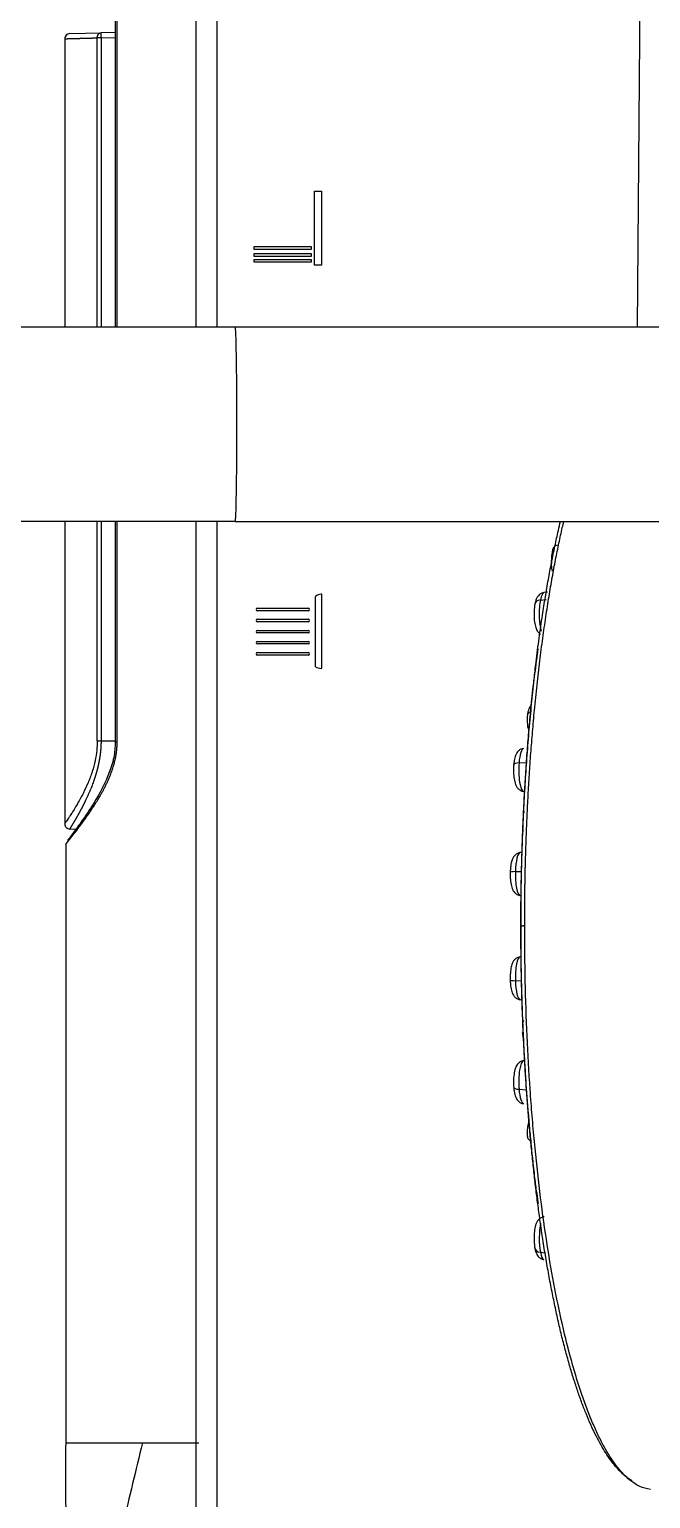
# Model space of a CAD drawing. Header units: millimetres. Extents: x -33000 to 294000, y 0 to 42408.
# Drawn here: x 94734.3 to 94795, y 17559 to 17702.5 of the extents above; entities that cross this region are included whole.
import ezdxf

# ---------------------------------------------------------------- set-up
doc = ezdxf.new("R2010")
doc.units = ezdxf.units.MM
doc.header["$LTSCALE"] = 50
doc.layers.add('arch', color=8, linetype='Continuous')

msp = doc.modelspace()

# ---------------------------------------------------------------- linework, layer by layer
at = {"layer": 'arch'}
for p, q in [((94742.72, 17733.05), (94742.72, 17673.46)), ((94742.91, 17673.46), (94742.91, 17732.96)), ((94793.98, 17709.96), (94793.67, 17673.46)), ((94737.79, 17701.78), (94737.79, 17673.46)), ((94738.28, 17702.12), (94741.34, 17702.2)), ((94741.34, 17701.7), (94740.97, 17701.7)), ((94740.97, 17673.46), (94740.97, 17701.7)), ((94742.72, 17702.23), (94741.34, 17702.2)), ((94741.34, 17701.7), (94742.72, 17701.73)), ((94741.34, 17701.7), (94741.34, 17673.46)), ((94762.19, 17686.72), (94762.86, 17686.72)), ((94762.19, 17679.51), (94762.19, 17686.72)), ((94762.86, 17686.72), (94762.86, 17679.51)), ((94756.28, 17681.33), (94761.84, 17681.33)), ((94756.28, 17681.04), (94756.28, 17681.33)), ((94761.84, 17681.04), (94756.28, 17681.04)), ((94756.28, 17680.65), (94761.84, 17680.65)), ((94756.28, 17680.36), (94756.28, 17680.65)), ((94761.84, 17680.36), (94756.28, 17680.36)), ((94761.84, 17681.33), (94761.84, 17681.04)), ((94761.84, 17680.65), (94761.84, 17680.36)), ((94756.28, 17680.07), (94761.84, 17680.07)), ((94756.28, 17679.79), (94756.28, 17680.07)), ((94761.84, 17679.79), (94756.28, 17679.79)), ((94761.84, 17680.07), (94761.84, 17679.79)), ((94762.86, 17679.51), (94762.19, 17679.51)), ((94754.44, 17673.46), (94514.47, 17673.46)), ((94813.39, 17673.46), (94754.44, 17673.46)), ((94754.44, 17654.46), (94514.47, 17654.46)), ((94737.79, 17654.46), (94737.79, 17624.92)), ((94740.97, 17633.06), (94740.97, 17654.46)), ((94741.34, 17654.46), (94741.34, 17633.06)), ((94742.72, 17654.46), (94742.72, 17632.93)), ((94742.91, 17632.96), (94742.91, 17654.46)), ((94754.44, 17654.46), (94813.39, 17654.46)), ((94762.28, 17640.29), (94762.28, 17647.14)), ((94762.88, 17647.36), (94762.88, 17640.14)), ((94784.93, 17647.58), (94784.59, 17647.53)), ((94756.6, 17646), (94761.56, 17646)), ((94761.56, 17645.76), (94756.6, 17645.76)), ((94784.24, 17646.8), (94784.81, 17646.86)), ((94756.6, 17644.92), (94761.56, 17644.92)), ((94761.56, 17644.68), (94756.6, 17644.68)), ((94756.6, 17643.84), (94761.56, 17643.84)), ((94761.56, 17643.59), (94756.6, 17643.59)), ((94756.6, 17642.75), (94761.56, 17642.75)), ((94761.56, 17642.51), (94756.6, 17642.51)), ((94756.6, 17641.67), (94761.56, 17641.67)), ((94761.56, 17641.43), (94756.6, 17641.43)), ((94740.97, 17633.06), (94741.34, 17633.06)), ((94741.34, 17633.06), (94742.72, 17633.06)), ((94782.14, 17630.9), (94782.88, 17630.93)), ((94738.22, 17624.45), (94738.89, 17624.43)), ((94737.89, 17622.96), (94737.89, 17564.42)), ((94782.47, 17622.17), (94782.26, 17622.14)), ((94781.8, 17620.28), (94782.39, 17620.29)), ((94781.8, 17609.63), (94782.39, 17609.62)), ((94782.26, 17607.78), (94782.47, 17607.74)), ((94782.73, 17601.82), (94782.58, 17601.8)), ((94782.14, 17599.02), (94782.88, 17598.98)), ((94784.24, 17583.11), (94784.7, 17583.06))]:
    msp.add_line(p, q, dxfattribs=at)
for centre, radius, start, end in [((94738.29, 17701.62), 0.5, 91.5003, 180.0268), ((94762.82, 17646.6), 0.764, 90, 135.127), ((94762.82, 17646.6), 0.764, 85.4236, 90), ((94756.6, 17645.88), 0.12, 90, 270), ((94761.56, 17645.88), 0.12, 270, 90), ((94756.6, 17644.8), 0.12, 90, 270), ((94761.56, 17644.8), 0.12, 270, 90), ((94756.6, 17643.72), 0.12, 90, 270), ((94761.56, 17643.72), 0.12, 270, 90), ((94756.6, 17642.63), 0.12, 90, 270), ((94756.6, 17641.55), 0.12, 90, 270), ((94761.56, 17642.63), 0.12, 270, 90), ((94761.56, 17641.55), 0.12, 270, 90), ((94762.82, 17641.13), 0.998, 237.3174, 270), ((94762.82, 17641.13), 0.998, 270, 273.6165)]:
    msp.add_arc(centre, radius, start, end, dxfattribs=at)
for centre, major_axis, ratio, start_param, end_param in [((94741.35, 17701.7), (-0.013, 0.5), 0.026168, 6.283161, 7.853296), ((94754.44, 17663.96), (0, 9.5), 0.017452, 3.141593, 6.283185), ((94786.22, 17651.56), (0.765, -0.235), 0.781691, 2.277284, 3.142337), ((94784.6, 17645.43), (0, 2.1), 0.228351, 0.032943, 0.857268), ((94784.49, 17646.29), (0.785, -0.155), 0.637213, 2.011234, 3.213238), ((94784.6, 17645.43), (0, 2.1), 0.228351, 0.857268, 2.484318), ((94783.76, 17635.51), (0.793, -0.105), 0.486748, 2.299707, 3.141493), ((94782.6, 17630.21), (0, 2.1), 0.228351, 0.032927, 1.237089), ((94782.42, 17630.64), (0.798, -0.063), 0.318894, 1.953746, 3.164001), ((94782.6, 17630.21), (0, 2.1), 0.228351, 1.237089, 3.108595), ((94782.27, 17620.04), (0, 2.1), 0.228351, 0.032959, 1.455708), ((94782.08, 17620.19), (0.8, -0.021), 0.1118, 1.942286, 3.151443), ((94782.27, 17620.04), (0, 2.1), 0.228351, 1.455708, 3.108579), ((94782.27, 17609.87), (0, 2.1), 0.228351, 0.033013, 1.685885), ((94782.08, 17609.72), (0.8, 0.021), 0.1118, 3.138897, 4.340899), ((94782.27, 17609.87), (0, 2.1), 0.228351, 1.685885, 3.108634), ((94783.27, 17604.65), (0.798, 0.053), 0.270228, 3.163748, 3.687178), ((94782.6, 17599.71), (0, 2.1), 0.228351, 0.032998, 1.904504), ((94782.42, 17599.28), (0.798, 0.063), 0.318894, 3.127434, 4.329439), ((94782.6, 17599.71), (0, 2.1), 0.228351, 1.904504, 3.108666), ((94783.76, 17594.4), (0.793, 0.105), 0.486848, 3.156206, 3.983252), ((94784.6, 17584.48), (0, 2.1), 0.228351, 0.793787, 2.284325), ((94784.49, 17583.63), (0.785, 0.155), 0.637213, 3.069947, 4.271952), ((94784.6, 17584.48), (0, 2.1), 0.228351, 2.284325, 3.088574)]:
    msp.add_ellipse(centre, major_axis=major_axis, ratio=ratio, start_param=start_param, end_param=end_param, dxfattribs=at)
for points, degree in [([(94750.64, 17673.45), (94750.64, 17913.96)], 1), ([(94752.64, 17912.96), (94752.64, 17673.45)], 1), ([(94750.64, 17413.96), (94750.64, 17654.46)], 1), ([(94752.64, 17654.46), (94752.64, 17414.96)], 1), ([(94783.99, 17642.05), (94783.85, 17640.93)], 1), ([(94782.51, 17624.39), (94782.52, 17624.34), (94782.53, 17624.29), (94782.55, 17624.24)], 3), ([(94782.33, 17614.96), (94782.32, 17614.96), (94782.31, 17614.96), (94782.31, 17614.96)], 3), ([(94782.57, 17605.75), (94782.55, 17605.68), (94782.53, 17605.61), (94782.52, 17605.53)], 3), ([(94783.87, 17588.97), (94784.01, 17587.86)], 1)]:
    msp.add_open_spline(points, degree=degree, dxfattribs=at)
for points, knots in [([(94737.79, 17701.62), (94737.79, 17701.62), (94737.79, 17701.62), (94737.79, 17701.62), (94737.79, 17701.62), (94737.79, 17701.62), (94737.79, 17701.62), (94737.79, 17701.62), (94737.8, 17701.62), (94737.8, 17701.62), (94737.8, 17701.62), (94737.8, 17701.62), (94737.8, 17701.62), (94737.81, 17701.62), (94737.81, 17701.62), (94737.81, 17701.62), (94737.82, 17701.62), (94737.82, 17701.62), (94737.82, 17701.62), (94737.83, 17701.62), (94737.83, 17701.62), (94737.84, 17701.62), (94737.84, 17701.62), (94737.85, 17701.62), (94737.85, 17701.62), (94737.86, 17701.62), (94737.86, 17701.62), (94737.87, 17701.62), (94737.88, 17701.62), (94737.88, 17701.62), (94737.89, 17701.62), (94737.9, 17701.62), (94737.9, 17701.62), (94737.91, 17701.62), (94737.92, 17701.62), (94737.93, 17701.62), (94737.94, 17701.62), (94737.94, 17701.62), (94737.95, 17701.62), (94737.96, 17701.62), (94737.97, 17701.62), (94737.98, 17701.62), (94737.99, 17701.62), (94738, 17701.62), (94738.01, 17701.62), (94738.02, 17701.62), (94738.03, 17701.62), (94738.04, 17701.62), (94738.05, 17701.62), (94738.07, 17701.63), (94738.08, 17701.63), (94738.09, 17701.63), (94738.1, 17701.63), (94738.11, 17701.63), (94738.13, 17701.63), (94738.14, 17701.63), (94738.15, 17701.63), (94738.17, 17701.63), (94738.18, 17701.63), (94738.2, 17701.63), (94738.21, 17701.63), (94738.22, 17701.63), (94738.24, 17701.63), (94738.25, 17701.63), (94738.27, 17701.63), (94738.28, 17701.63), (94738.3, 17701.63), (94738.32, 17701.63), (94738.33, 17701.63), (94738.35, 17701.63), (94738.37, 17701.63), (94738.38, 17701.63), (94738.4, 17701.63), (94738.42, 17701.63), (94738.43, 17701.63), (94738.45, 17701.63), (94738.47, 17701.64), (94738.49, 17701.64), (94738.51, 17701.64), (94738.53, 17701.64), (94738.55, 17701.64), (94738.57, 17701.64), (94738.59, 17701.64), (94738.61, 17701.64), (94738.63, 17701.64), (94738.65, 17701.64), (94738.67, 17701.64), (94738.69, 17701.64), (94738.71, 17701.64), (94738.73, 17701.64), (94738.75, 17701.64), (94738.77, 17701.64), (94738.8, 17701.64), (94738.82, 17701.64), (94738.84, 17701.64), (94738.87, 17701.65), (94738.89, 17701.65), (94738.91, 17701.65), (94738.94, 17701.65), (94738.96, 17701.65), (94738.98, 17701.65), (94739.01, 17701.65), (94739.03, 17701.65), (94739.06, 17701.65), (94739.08, 17701.65), (94739.11, 17701.65), (94739.14, 17701.65), (94739.16, 17701.65), (94739.19, 17701.65), (94739.21, 17701.65), (94739.24, 17701.65), (94739.27, 17701.66), (94739.3, 17701.66), (94739.32, 17701.66), (94739.35, 17701.66), (94739.38, 17701.66), (94739.41, 17701.66), (94739.44, 17701.66), (94739.46, 17701.66), (94739.49, 17701.66), (94739.52, 17701.66), (94739.55, 17701.66), (94739.58, 17701.66), (94739.61, 17701.66), (94739.64, 17701.66), (94739.67, 17701.67), (94739.7, 17701.67), (94739.73, 17701.67), (94739.77, 17701.67), (94739.8, 17701.67), (94739.83, 17701.67), (94739.86, 17701.67), (94739.89, 17701.67), (94739.93, 17701.67), (94739.96, 17701.67), (94739.99, 17701.67), (94740.02, 17701.67), (94740.06, 17701.68), (94740.09, 17701.68), (94740.13, 17701.68), (94740.16, 17701.68), (94740.19, 17701.68), (94740.23, 17701.68), (94740.26, 17701.68), (94740.3, 17701.68), (94740.33, 17701.68), (94740.37, 17701.68), (94740.41, 17701.68), (94740.44, 17701.68), (94740.48, 17701.69), (94740.51, 17701.69), (94740.55, 17701.69), (94740.59, 17701.69), (94740.63, 17701.69), (94740.66, 17701.69), (94740.7, 17701.69), (94740.74, 17701.69), (94740.78, 17701.69), (94740.82, 17701.69), (94740.85, 17701.7), (94740.89, 17701.7), (94740.93, 17701.7), (94740.96, 17701.7), (94740.97, 17701.7)], [0, 0, 0, 0, 0.005936, 0.011876, 0.017819, 0.023765, 0.029715, 0.035669, 0.041626, 0.047586, 0.053549, 0.059517, 0.065487, 0.071461, 0.077439, 0.083419, 0.089404, 0.095392, 0.101383, 0.107377, 0.113375, 0.119377, 0.125382, 0.13139, 0.137402, 0.143417, 0.149436, 0.155458, 0.161484, 0.167513, 0.173545, 0.179581, 0.18562, 0.191663, 0.197709, 0.203759, 0.209812, 0.215868, 0.221928, 0.227992, 0.234058, 0.240129, 0.246202, 0.25228, 0.25836, 0.264444, 0.270532, 0.276622, 0.282717, 0.288814, 0.294916, 0.30102, 0.307128, 0.31324, 0.319355, 0.325473, 0.331595, 0.33772, 0.343849, 0.349981, 0.356116, 0.362255, 0.368398, 0.374544, 0.380693, 0.386846, 0.393002, 0.399162, 0.405325, 0.411491, 0.417661, 0.423834, 0.430011, 0.436191, 0.442375, 0.448562, 0.454753, 0.460947, 0.467144, 0.473345, 0.479549, 0.485757, 0.491968, 0.498183, 0.504401, 0.510622, 0.516847, 0.523076, 0.529308, 0.535543, 0.541781, 0.548024, 0.554269, 0.560518, 0.566771, 0.573026, 0.579286, 0.585548, 0.591815, 0.598084, 0.604357, 0.610634, 0.616914, 0.623197, 0.629484, 0.635774, 0.642068, 0.648365, 0.654665, 0.660969, 0.667277, 0.673588, 0.679902, 0.68622, 0.692541, 0.698866, 0.705194, 0.711525, 0.71786, 0.724198, 0.73054, 0.736885, 0.743234, 0.749586, 0.755942, 0.762301, 0.768663, 0.775029, 0.781398, 0.787771, 0.794147, 0.800527, 0.80691, 0.813296, 0.819686, 0.82608, 0.832477, 0.838877, 0.84528, 0.851688, 0.858098, 0.864512, 0.87093, 0.87735, 0.883775, 0.890202, 0.896634, 0.903068, 0.909506, 0.915948, 0.922393, 0.928841, 0.935293, 0.941748, 0.948207, 0.954669, 0.961134, 0.967603, 0.974076, 0.980552, 0.987031, 0.993514, 1, 1, 1, 1]), ([(94740.97, 17701.7), (94740.97, 17701.73), (94740.97, 17701.76), (94740.98, 17701.83), (94740.99, 17701.86), (94741.01, 17701.92), (94741.02, 17701.95), (94741.04, 17702), (94741.06, 17702.03), (94741.09, 17702.07), (94741.11, 17702.09), (94741.15, 17702.13), (94741.17, 17702.14), (94741.22, 17702.17), (94741.24, 17702.18), (94741.29, 17702.19), (94741.31, 17702.2), (94741.34, 17702.2)], [0, 0, 0, 0, 0.125, 0.125, 0.25, 0.25, 0.375, 0.375, 0.5, 0.5, 0.625, 0.625, 0.75, 0.75, 0.875, 0.875, 1, 1, 1, 1]), ([(94782.7, 17614.99), (94782.7, 17615.03), (94782.7, 17615.11), (94782.7, 17615.23), (94782.7, 17615.36), (94782.7, 17615.49), (94782.7, 17615.62), (94782.7, 17615.76), (94782.7, 17615.9), (94782.7, 17616.05), (94782.7, 17616.2), (94782.7, 17616.35), (94782.7, 17616.51), (94782.7, 17616.67), (94782.7, 17616.83), (94782.71, 17617), (94782.71, 17617.17), (94782.71, 17617.35), (94782.71, 17617.52), (94782.71, 17617.71), (94782.71, 17617.89), (94782.72, 17618.08), (94782.72, 17618.27), (94782.72, 17618.47), (94782.73, 17618.67), (94782.73, 17618.88), (94782.73, 17619.08), (94782.74, 17619.29), (94782.74, 17619.51), (94782.74, 17619.73), (94782.75, 17619.95), (94782.75, 17620.17), (94782.76, 17620.4), (94782.76, 17620.64), (94782.77, 17620.87), (94782.78, 17621.11), (94782.78, 17621.36), (94782.79, 17621.6), (94782.8, 17621.85), (94782.8, 17622.11), (94782.81, 17622.36), (94782.82, 17622.62), (94782.83, 17622.89), (94782.84, 17623.16), (94782.85, 17623.43), (94782.86, 17623.7), (94782.87, 17623.98), (94782.88, 17624.26), (94782.89, 17624.55), (94782.9, 17624.83), (94782.91, 17625.12), (94782.93, 17625.42), (94782.96, 17626.29), (94783.04, 17627.75), (94783.16, 17629.79), (94783.3, 17631.86), (94783.47, 17633.95), (94783.66, 17636.18), (94783.9, 17638.49), (94784.17, 17640.84), (94784.46, 17643.06), (94784.76, 17645.16), (94785.07, 17647.14), (94785.39, 17649), (94785.71, 17650.73), (94786.04, 17652.35), (94786.31, 17653.59), (94786.47, 17654.29), (94786.52, 17654.49)], [0, 0, 0, 0, 0.002719, 0.005521, 0.008407, 0.011377, 0.014429, 0.017566, 0.020785, 0.024089, 0.027475, 0.030945, 0.034499, 0.038136, 0.041856, 0.04566, 0.049547, 0.053518, 0.057572, 0.06171, 0.065931, 0.070235, 0.074623, 0.079094, 0.083648, 0.088286, 0.093007, 0.097812, 0.1027, 0.107671, 0.112726, 0.117864, 0.123085, 0.12839, 0.133778, 0.139249, 0.144804, 0.150442, 0.156163, 0.161968, 0.167855, 0.173826, 0.179881, 0.186018, 0.192239, 0.198543, 0.20493, 0.2114, 0.217954, 0.224591, 0.231311, 0.238114, 0.245, 0.291771, 0.339655, 0.388652, 0.438762, 0.489984, 0.551353, 0.610984, 0.66888, 0.725044, 0.779477, 0.832183, 0.883162, 0.932416, 0.979945, 1, 1, 1, 1]), ([(94783.71, 17639.87), (94783.74, 17640.16), (94783.87, 17641.24), (94784.11, 17643.08), (94784.41, 17645.19), (94784.72, 17647.1), (94785.01, 17648.8), (94785.32, 17650.46), (94785.65, 17652.06), (94785.95, 17653.4), (94786.13, 17654.21), (94786.2, 17654.51)], [0, 0, 0, 0, 0.053274, 0.199153, 0.345419, 0.462295, 0.578939, 0.695532, 0.812255, 0.929286, 1, 1, 1, 1]), ([(94785.45, 17651.8), (94785.42, 17651.68), (94785.35, 17651.39), (94785.3, 17650.9), (94785.3, 17650.55), (94785.31, 17650.4)], [0, 0, 0, 0, 0.295704, 0.721294, 1, 1, 1, 1]), ([(94785.31, 17650.4), (94785.3, 17650.34), (94785.3, 17650.07), (94785.34, 17649.8), (94785.37, 17649.62), (94785.37, 17649.62)], [0, 0, 0, 0, 0.217417, 0.999765, 1, 1, 1, 1]), ([(94784.58, 17647.51), (94784.51, 17647.51), (94784.34, 17647.47), (94784.12, 17647.33), (94783.94, 17647.12), (94783.8, 17646.83), (94783.72, 17646.58), (94783.7, 17646.42)], [0, 0, 0, 0, 0.130555, 0.299261, 0.46314, 0.655046, 1, 1, 1, 1]), ([(94783.7, 17646.44), (94783.68, 17646.32), (94783.63, 17646.01), (94783.6, 17645.44), (94783.63, 17644.79), (94783.73, 17644.24), (94783.87, 17643.85), (94784.08, 17643.59), (94784.21, 17643.48), (94784.26, 17643.45)], [0, 0, 0, 0, 0.123769, 0.298004, 0.480865, 0.670382, 0.845219, 0.948082, 1, 1, 1, 1]), ([(94783.84, 17640.96), (94783.82, 17640.81), (94783.7, 17639.88), (94783.5, 17638.14), (94783.25, 17635.71), (94783.03, 17633.23), (94782.84, 17630.7), (94782.68, 17628.14), (94782.58, 17626.34), (94782.54, 17625.32), (94782.53, 17625.09), (94782.52, 17624.86), (94782.51, 17624.64), (94782.5, 17624.41), (94782.49, 17624.18), (94782.48, 17623.96), (94782.47, 17623.73), (94782.46, 17623.5), (94782.46, 17623.27), (94782.45, 17623.04), (94782.44, 17622.82), (94782.43, 17622.59), (94782.42, 17622.36), (94782.42, 17622.13), (94782.41, 17621.9), (94782.4, 17621.67), (94782.4, 17621.44), (94782.39, 17621.21), (94782.38, 17620.99), (94782.38, 17620.76), (94782.37, 17620.53), (94782.37, 17620.3), (94782.36, 17620.07), (94782.36, 17619.84), (94782.35, 17619.6), (94782.35, 17619.37), (94782.34, 17619.14), (94782.34, 17618.91), (94782.34, 17618.68), (94782.33, 17618.45), (94782.33, 17618.22), (94782.33, 17617.99), (94782.32, 17617.75), (94782.32, 17617.52), (94782.32, 17617.29), (94782.32, 17617.06), (94782.31, 17616.82), (94782.31, 17616.59), (94782.31, 17616.36), (94782.31, 17616.13), (94782.31, 17615.89), (94782.31, 17615.66), (94782.31, 17615.42), (94782.31, 17615.19), (94782.31, 17615.04), (94782.31, 17614.96)], [0, 0, 0, 0, 0.01933, 0.117129, 0.215073, 0.313475, 0.411504, 0.509402, 0.607411, 0.615907, 0.624403, 0.632899, 0.641394, 0.649889, 0.658384, 0.66688, 0.675376, 0.683872, 0.692369, 0.700867, 0.709366, 0.717866, 0.726367, 0.734869, 0.743374, 0.75188, 0.760388, 0.768898, 0.77741, 0.785924, 0.794441, 0.802961, 0.811484, 0.820009, 0.828538, 0.83707, 0.845605, 0.854144, 0.862687, 0.871233, 0.879784, 0.888339, 0.896898, 0.905461, 0.91403, 0.922603, 0.931181, 0.939764, 0.948352, 0.956946, 0.965545, 0.97415, 0.982761, 0.991377, 1, 1, 1, 1]), ([(94782.33, 17614.96), (94782.33, 17614.99), (94782.33, 17615.07), (94782.33, 17615.18), (94782.33, 17615.29), (94782.33, 17615.41), (94782.33, 17615.52), (94782.33, 17615.63), (94782.33, 17615.74), (94782.33, 17615.85), (94782.33, 17615.97), (94782.33, 17616.08), (94782.33, 17616.19), (94782.33, 17616.3), (94782.34, 17616.41), (94782.34, 17616.53), (94782.34, 17616.64), (94782.34, 17616.75), (94782.34, 17616.86), (94782.34, 17616.97), (94782.34, 17617.09), (94782.34, 17617.2), (94782.34, 17617.31), (94782.34, 17617.42), (94782.35, 17617.53), (94782.35, 17617.65), (94782.35, 17617.76), (94782.35, 17617.87), (94782.35, 17617.98), (94782.35, 17618.09), (94782.35, 17618.2), (94782.36, 17618.32), (94782.36, 17618.43), (94782.36, 17618.54), (94782.36, 17618.65), (94782.36, 17618.76), (94782.36, 17618.87), (94782.37, 17618.98), (94782.37, 17619.1), (94782.37, 17619.21), (94782.37, 17619.32), (94782.37, 17619.43), (94782.38, 17619.54), (94782.38, 17619.65), (94782.38, 17619.76), (94782.38, 17619.88), (94782.38, 17619.99), (94782.39, 17620.1), (94782.39, 17620.21), (94782.39, 17620.32), (94782.39, 17620.43), (94782.4, 17620.54), (94782.4, 17620.65), (94782.4, 17620.77), (94782.41, 17620.88), (94782.41, 17620.99), (94782.41, 17621.1), (94782.41, 17621.21), (94782.42, 17621.32), (94782.42, 17621.43), (94782.42, 17621.54), (94782.43, 17621.65), (94782.43, 17621.77), (94782.43, 17621.88), (94782.44, 17621.99), (94782.44, 17622.1), (94782.44, 17622.21), (94782.45, 17622.32), (94782.45, 17622.43), (94782.45, 17622.54), (94782.46, 17622.65), (94782.46, 17622.76), (94782.46, 17622.87), (94782.47, 17622.98), (94782.47, 17623.1), (94782.48, 17623.21), (94782.48, 17623.32), (94782.48, 17623.43), (94782.49, 17623.54), (94782.49, 17623.65), (94782.5, 17623.76), (94782.5, 17623.87), (94782.5, 17623.98), (94782.51, 17624.09), (94782.51, 17624.2), (94782.52, 17624.31), (94782.52, 17624.42), (94782.53, 17624.53), (94782.53, 17624.64), (94782.53, 17624.75), (94782.54, 17624.86), (94782.54, 17624.97), (94782.55, 17625.08), (94782.55, 17625.2), (94782.56, 17625.31), (94782.56, 17625.42), (94782.57, 17625.53), (94782.6, 17626.3), (94782.68, 17627.74), (94782.8, 17629.81), (94782.94, 17631.87), (94783.1, 17633.89), (94783.3, 17636.06), (94783.5, 17638.05), (94783.65, 17639.36), (94783.71, 17639.87)], [0, 0, 0, 0, 0.00434, 0.008679, 0.013017, 0.017355, 0.021691, 0.026027, 0.030363, 0.034697, 0.039031, 0.043365, 0.047697, 0.052029, 0.056361, 0.060692, 0.065022, 0.069352, 0.073681, 0.07801, 0.082338, 0.086666, 0.090993, 0.09532, 0.099646, 0.103973, 0.108298, 0.112624, 0.116949, 0.121273, 0.125597, 0.129922, 0.134245, 0.138569, 0.142892, 0.147215, 0.151538, 0.155861, 0.160183, 0.164505, 0.168828, 0.17315, 0.177472, 0.181794, 0.186116, 0.190437, 0.194759, 0.199081, 0.203403, 0.207725, 0.212046, 0.216368, 0.220691, 0.225013, 0.229335, 0.233657, 0.23798, 0.242303, 0.246626, 0.250949, 0.255272, 0.259596, 0.26392, 0.268244, 0.272569, 0.276893, 0.281219, 0.285544, 0.28987, 0.294196, 0.298523, 0.30285, 0.307178, 0.311506, 0.315835, 0.320164, 0.324493, 0.328823, 0.333154, 0.337485, 0.341817, 0.34615, 0.350483, 0.354817, 0.359151, 0.363486, 0.367822, 0.372158, 0.376496, 0.380834, 0.385173, 0.389512, 0.393853, 0.398194, 0.402536, 0.406879, 0.411223, 0.415568, 0.498681, 0.58161, 0.664484, 0.747431, 0.830579, 0.934306, 1, 1, 1, 1]), ([(94783.34, 17636.49), (94783.31, 17636.46), (94783.22, 17636.37), (94783.11, 17636.18), (94783.03, 17635.94), (94782.98, 17635.73), (94782.97, 17635.62)], [0, 0, 0, 0, 0.131628, 0.361638, 0.648534, 1, 1, 1, 1]), ([(94782.97, 17635.62), (94782.96, 17635.51), (94782.93, 17635.24), (94782.94, 17634.79), (94783, 17634.37), (94783.07, 17634.14), (94783.12, 17634.04)], [0, 0, 0, 0, 0.207655, 0.487149, 0.767096, 1, 1, 1, 1]), ([(94740.97, 17633.06), (94740.97, 17632.75), (94740.94, 17632.09), (94740.77, 17631.08), (94740.48, 17630), (94740.08, 17628.95), (94739.64, 17628), (94739.22, 17627.22), (94738.87, 17626.61), (94738.57, 17626.14), (94738.34, 17625.77), (94738.16, 17625.5), (94738.02, 17625.28), (94737.91, 17625.12), (94737.83, 17625), (94737.8, 17624.95), (94737.79, 17624.94), (94737.79, 17624.94)], [0, 0, 0, 0, 0.068466, 0.148071, 0.235056, 0.330594, 0.425702, 0.51127, 0.586479, 0.653445, 0.713187, 0.766242, 0.815705, 0.86743, 0.921082, 0.973912, 1, 1, 1, 1]), ([(94737.89, 17622.96), (94737.89, 17622.96), (94737.89, 17622.96), (94737.89, 17622.96), (94737.89, 17622.96), (94737.89, 17622.96), (94737.89, 17622.96), (94737.89, 17622.96), (94737.89, 17622.96), (94737.9, 17622.96), (94737.9, 17622.97), (94737.9, 17622.97), (94737.9, 17622.97), (94737.9, 17622.97), (94737.9, 17622.97), (94737.9, 17622.98), (94737.91, 17622.98), (94737.91, 17622.98), (94737.91, 17622.98), (94737.91, 17622.99), (94737.92, 17622.99), (94737.92, 17622.99), (94737.92, 17623), (94737.93, 17623), (94737.93, 17623.01), (94737.93, 17623.01), (94737.94, 17623.02), (94737.94, 17623.02), (94737.94, 17623.02), (94737.95, 17623.03), (94737.95, 17623.04), (94737.96, 17623.04), (94737.96, 17623.05), (94737.97, 17623.05), (94737.97, 17623.06), (94737.98, 17623.06), (94737.98, 17623.07), (94737.99, 17623.08), (94737.99, 17623.08), (94738, 17623.09), (94738.01, 17623.1), (94738.01, 17623.11), (94738.02, 17623.11), (94738.02, 17623.12), (94738.03, 17623.13), (94738.04, 17623.14), (94738.04, 17623.15), (94738.05, 17623.16), (94738.06, 17623.17), (94738.07, 17623.18), (94738.07, 17623.18), (94738.08, 17623.19), (94738.09, 17623.2), (94738.1, 17623.21), (94738.11, 17623.23), (94738.12, 17623.24), (94738.12, 17623.25), (94738.13, 17623.26), (94738.14, 17623.27), (94738.15, 17623.28), (94738.16, 17623.29), (94738.17, 17623.3), (94738.18, 17623.32), (94738.19, 17623.33), (94738.2, 17623.34), (94738.21, 17623.35), (94738.22, 17623.37), (94738.23, 17623.38), (94738.24, 17623.39), (94738.25, 17623.41), (94738.26, 17623.42), (94738.28, 17623.44), (94738.29, 17623.45), (94738.3, 17623.46), (94738.31, 17623.48), (94738.32, 17623.49), (94738.33, 17623.51), (94738.35, 17623.53), (94738.36, 17623.54), (94738.37, 17623.56), (94738.38, 17623.57), (94738.4, 17623.59), (94738.41, 17623.61), (94738.42, 17623.62), (94738.44, 17623.64), (94738.45, 17623.66), (94738.52, 17623.74), (94738.65, 17623.91), (94738.87, 17624.19), (94739.14, 17624.55), (94739.46, 17624.97), (94739.83, 17625.48), (94740.19, 17626), (94740.52, 17626.49), (94740.81, 17626.93), (94741.09, 17627.39), (94741.33, 17627.81), (94741.54, 17628.18), (94741.7, 17628.49), (94741.85, 17628.8), (94742, 17629.11), (94742.13, 17629.42), (94742.28, 17629.77), (94742.42, 17630.16), (94742.56, 17630.6), (94742.67, 17631.01), (94742.74, 17631.31), (94742.78, 17631.49), (94742.79, 17631.57), (94742.8, 17631.65), (94742.82, 17631.73), (94742.83, 17631.81), (94742.84, 17631.88), (94742.85, 17631.96), (94742.86, 17632.04), (94742.87, 17632.12), (94742.88, 17632.19), (94742.88, 17632.27), (94742.89, 17632.35), (94742.9, 17632.42), (94742.9, 17632.5), (94742.91, 17632.58), (94742.91, 17632.65), (94742.91, 17632.73), (94742.91, 17632.81), (94742.91, 17632.88), (94742.91, 17632.93), (94742.91, 17632.96)], [0, 0, 0, 0, 0.00253, 0.005067, 0.007609, 0.010157, 0.01271, 0.01527, 0.017835, 0.020406, 0.022983, 0.025566, 0.028154, 0.030748, 0.033348, 0.035954, 0.038565, 0.041182, 0.043805, 0.046433, 0.049068, 0.051707, 0.054353, 0.057004, 0.059661, 0.062324, 0.064992, 0.067666, 0.070345, 0.07303, 0.075721, 0.078417, 0.081119, 0.083827, 0.086539, 0.089258, 0.091982, 0.094712, 0.097447, 0.100187, 0.102933, 0.105685, 0.108442, 0.111204, 0.113973, 0.116746, 0.119526, 0.122311, 0.125101, 0.127898, 0.130699, 0.133507, 0.13632, 0.139139, 0.141963, 0.144793, 0.147629, 0.15047, 0.153318, 0.15617, 0.159029, 0.161893, 0.164763, 0.167638, 0.170519, 0.173406, 0.176299, 0.179197, 0.1821, 0.18501, 0.187925, 0.190845, 0.193772, 0.196703, 0.199641, 0.202584, 0.205532, 0.208486, 0.211446, 0.214411, 0.217381, 0.220357, 0.223338, 0.226325, 0.229317, 0.232314, 0.235317, 0.271639, 0.312164, 0.356904, 0.405844, 0.458918, 0.516107, 0.554072, 0.591963, 0.629779, 0.667514, 0.69096, 0.713854, 0.736205, 0.758017, 0.779284, 0.799999, 0.829512, 0.85728, 0.883326, 0.907656, 0.912419, 0.917167, 0.9219, 0.926617, 0.931319, 0.936005, 0.940676, 0.945331, 0.94997, 0.954594, 0.959203, 0.963796, 0.968374, 0.972937, 0.977485, 0.982017, 0.986535, 0.991038, 0.995526, 1, 1, 1, 1]), ([(94742.73, 17633.14), (94742.73, 17632.62), (94742.66, 17631.56), (94742.01, 17629.35), (94740.87, 17627.3), (94739.67, 17625.49), (94738.8, 17624.29), (94738.2, 17623.5), (94738.08, 17623.35), (94738.07, 17623.33)], [0, 0, 0, 0, 0.10154, 0.212582, 0.464566, 0.605914, 0.757036, 0.917769, 1, 1, 1, 1]), ([(94741.34, 17633.06), (94741.34, 17633.04), (94741.34, 17633.02), (94741.34, 17632.98), (94741.34, 17632.94), (94741.34, 17632.9), (94741.34, 17632.87), (94741.34, 17632.83), (94741.34, 17632.79), (94741.33, 17632.75), (94741.33, 17632.71), (94741.33, 17632.67), (94741.33, 17632.64), (94741.33, 17632.6), (94741.33, 17632.56), (94741.33, 17632.52), (94741.32, 17632.48), (94741.32, 17632.44), (94741.32, 17632.4), (94741.32, 17632.36), (94741.31, 17632.32), (94741.31, 17632.28), (94741.31, 17632.24), (94741.3, 17632.2), (94741.3, 17632.16), (94741.3, 17632.12), (94741.29, 17632.08), (94741.29, 17632.04), (94741.29, 17632), (94741.28, 17631.95), (94741.28, 17631.91), (94741.27, 17631.87), (94741.27, 17631.83), (94741.26, 17631.79), (94741.26, 17631.75), (94741.25, 17631.71), (94741.25, 17631.67), (94741.24, 17631.62), (94741.23, 17631.58), (94741.23, 17631.54), (94741.22, 17631.5), (94741.21, 17631.46), (94741.21, 17631.41), (94741.2, 17631.37), (94741.19, 17631.33), (94741.19, 17631.29), (94741.18, 17631.24), (94741.17, 17631.2), (94741.16, 17631.16), (94741.16, 17631.11), (94741.15, 17631.07), (94741.14, 17631.03), (94741.13, 17630.99), (94741.12, 17630.94), (94741.11, 17630.9), (94741.11, 17630.86), (94741.1, 17630.81), (94741.09, 17630.77), (94741.08, 17630.73), (94741.07, 17630.68), (94741.06, 17630.64), (94741.05, 17630.6), (94741.04, 17630.55), (94741.03, 17630.51), (94741.02, 17630.46), (94741.01, 17630.42), (94741, 17630.38), (94740.99, 17630.33), (94740.97, 17630.29), (94740.96, 17630.24), (94740.95, 17630.2), (94740.94, 17630.16), (94740.93, 17630.11), (94740.92, 17630.07), (94740.9, 17630.02), (94740.89, 17629.98), (94740.88, 17629.93), (94740.87, 17629.89), (94740.85, 17629.85), (94740.84, 17629.8), (94740.83, 17629.76), (94740.81, 17629.71), (94740.8, 17629.67), (94740.79, 17629.62), (94740.77, 17629.58), (94740.76, 17629.53), (94740.72, 17629.43), (94740.67, 17629.28), (94740.6, 17629.06), (94740.52, 17628.84), (94740.43, 17628.6), (94740.33, 17628.37), (94740.23, 17628.12), (94740.14, 17627.92), (94740.07, 17627.76), (94740.02, 17627.64), (94739.97, 17627.54), (94739.93, 17627.44), (94739.88, 17627.34), (94739.84, 17627.26), (94739.8, 17627.18), (94739.77, 17627.1), (94739.73, 17627.03), (94739.7, 17626.97), (94739.67, 17626.91), (94739.65, 17626.86), (94739.62, 17626.82), (94739.6, 17626.77), (94739.58, 17626.74), (94739.57, 17626.71), (94739.55, 17626.68), (94739.54, 17626.66), (94739.53, 17626.64), (94739.53, 17626.63), (94739.52, 17626.61), (94739.51, 17626.59), (94739.49, 17626.56), (94739.48, 17626.53), (94739.46, 17626.5), (94739.45, 17626.48), (94739.43, 17626.45), (94739.42, 17626.42), (94739.4, 17626.39), (94739.39, 17626.37), (94739.37, 17626.34), (94739.36, 17626.31), (94739.35, 17626.29), (94739.33, 17626.26), (94739.32, 17626.23), (94739.3, 17626.21), (94739.29, 17626.18), (94739.28, 17626.16), (94739.26, 17626.13), (94739.25, 17626.11), (94739.24, 17626.08), (94739.22, 17626.06), (94739.21, 17626.03), (94739.2, 17626.01), (94739.18, 17625.99), (94739.17, 17625.96), (94739.16, 17625.94), (94739.15, 17625.92), (94739.13, 17625.9), (94739.12, 17625.87), (94739.11, 17625.85), (94739.1, 17625.83), (94739.08, 17625.81), (94739.07, 17625.79), (94739.06, 17625.77), (94739.05, 17625.74), (94739.04, 17625.72), (94739.03, 17625.7), (94739.01, 17625.68), (94739, 17625.66), (94738.99, 17625.64), (94738.98, 17625.62), (94738.97, 17625.6), (94738.96, 17625.59), (94738.95, 17625.57), (94738.94, 17625.55), (94738.93, 17625.53), (94738.92, 17625.51), (94738.91, 17625.49), (94738.9, 17625.48), (94738.89, 17625.46), (94738.88, 17625.44), (94738.87, 17625.42), (94738.86, 17625.41), (94738.85, 17625.39), (94738.84, 17625.37), (94738.83, 17625.36), (94738.82, 17625.34), (94738.81, 17625.33), (94738.8, 17625.31), (94738.79, 17625.29), (94738.78, 17625.28), (94738.77, 17625.26), (94738.76, 17625.25), (94738.75, 17625.23), (94738.75, 17625.22), (94738.74, 17625.21), (94738.73, 17625.19), (94738.72, 17625.18), (94738.71, 17625.16), (94738.7, 17625.15), (94738.7, 17625.14), (94738.69, 17625.12), (94738.68, 17625.11), (94738.67, 17625.1), (94738.67, 17625.08), (94738.66, 17625.07), (94738.65, 17625.06), (94738.64, 17625.04), (94738.63, 17625.02), (94738.61, 17624.99), (94738.59, 17624.96), (94738.57, 17624.93), (94738.56, 17624.9), (94738.54, 17624.88), (94738.53, 17624.85), (94738.51, 17624.83), (94738.5, 17624.8), (94738.48, 17624.78), (94738.47, 17624.76), (94738.46, 17624.73), (94738.44, 17624.71), (94738.43, 17624.69), (94738.42, 17624.67), (94738.41, 17624.66), (94738.4, 17624.64), (94738.39, 17624.62), (94738.38, 17624.61), (94738.37, 17624.59), (94738.36, 17624.58), (94738.35, 17624.56), (94738.34, 17624.55), (94738.34, 17624.54), (94738.33, 17624.53), (94738.32, 17624.51), (94738.32, 17624.51), (94738.31, 17624.5), (94738.3, 17624.49), (94738.3, 17624.48), (94738.3, 17624.47), (94738.29, 17624.47), (94738.29, 17624.46), (94738.29, 17624.46), (94738.28, 17624.45), (94738.28, 17624.45), (94738.28, 17624.45), (94738.28, 17624.45), (94738.28, 17624.44), (94738.28, 17624.44), (94738.28, 17624.44)], [0, 0, 0, 0, 0.002687, 0.005384, 0.008091, 0.010807, 0.013533, 0.016269, 0.019014, 0.02177, 0.024535, 0.027311, 0.030096, 0.032892, 0.035698, 0.038514, 0.04134, 0.044177, 0.047024, 0.049881, 0.052749, 0.055628, 0.058517, 0.061416, 0.064326, 0.067247, 0.070179, 0.073122, 0.076075, 0.079039, 0.082014, 0.085, 0.087997, 0.091005, 0.094024, 0.097055, 0.100096, 0.103149, 0.106213, 0.109288, 0.112374, 0.115472, 0.118581, 0.121702, 0.124834, 0.127978, 0.131133, 0.1343, 0.137478, 0.140668, 0.14387, 0.147083, 0.150308, 0.153545, 0.156793, 0.160054, 0.163326, 0.16661, 0.169907, 0.173215, 0.176535, 0.179867, 0.183211, 0.186567, 0.189936, 0.193316, 0.196709, 0.200113, 0.20353, 0.20696, 0.210401, 0.213855, 0.217321, 0.220799, 0.22429, 0.227793, 0.231309, 0.234837, 0.238378, 0.241931, 0.245496, 0.249074, 0.252665, 0.256268, 0.259884, 0.263512, 0.267153, 0.284285, 0.302453, 0.321661, 0.341907, 0.363191, 0.385515, 0.408877, 0.420422, 0.431431, 0.441904, 0.451841, 0.461242, 0.470109, 0.47844, 0.486236, 0.493497, 0.500223, 0.506415, 0.512072, 0.517195, 0.521784, 0.525838, 0.529358, 0.532345, 0.534797, 0.536716, 0.5381, 0.538951, 0.54232, 0.545676, 0.54902, 0.552351, 0.55567, 0.558977, 0.562271, 0.565553, 0.568822, 0.572079, 0.575323, 0.578555, 0.581775, 0.584982, 0.588177, 0.59136, 0.59453, 0.597688, 0.600834, 0.603967, 0.607088, 0.610196, 0.613293, 0.616376, 0.619448, 0.622507, 0.625554, 0.628589, 0.631611, 0.634622, 0.63762, 0.640605, 0.643579, 0.64654, 0.649489, 0.652425, 0.65535, 0.658262, 0.661162, 0.66405, 0.666926, 0.669789, 0.67264, 0.67548, 0.678307, 0.681121, 0.683924, 0.686715, 0.689493, 0.69226, 0.695014, 0.697756, 0.700486, 0.703204, 0.70591, 0.708604, 0.711286, 0.713955, 0.716613, 0.719259, 0.721893, 0.724514, 0.727124, 0.729722, 0.732307, 0.734881, 0.737443, 0.739993, 0.742531, 0.745057, 0.747571, 0.750073, 0.752564, 0.755042, 0.757509, 0.759964, 0.762407, 0.764838, 0.771053, 0.777248, 0.783424, 0.789582, 0.79572, 0.80184, 0.807942, 0.814025, 0.82009, 0.826137, 0.832166, 0.838177, 0.844171, 0.850147, 0.856106, 0.862048, 0.867973, 0.873882, 0.879774, 0.88565, 0.891509, 0.897352, 0.90318, 0.908992, 0.914788, 0.920569, 0.926335, 0.932086, 0.937822, 0.943544, 0.949251, 0.954944, 0.960623, 0.966288, 0.97194, 0.977578, 0.983203, 0.988815, 0.994414, 1, 1, 1, 1]), ([(94742.72, 17632.96), (94742.72, 17632.96), (94742.73, 17632.96), (94742.76, 17632.96), (94742.78, 17632.96), (94742.84, 17632.96), (94742.87, 17632.96), (94742.91, 17632.96)], [0, 0, 0, 0, 0.326757, 0.326757, 0.663378, 0.663378, 1, 1, 1, 1]), ([(94782.58, 17632.29), (94782.48, 17632.28), (94782.31, 17632.24), (94782.09, 17632.08), (94781.92, 17631.87), (94781.77, 17631.57), (94781.68, 17631.18), (94781.63, 17630.83), (94781.62, 17630.67)], [0, 0, 0, 0, 0.117048, 0.243037, 0.368185, 0.519815, 0.789123, 1, 1, 1, 1]), ([(94781.63, 17630.7), (94781.61, 17630.56), (94781.6, 17630.21), (94781.62, 17629.62), (94781.72, 17629.03), (94781.86, 17628.61), (94782.14, 17628.29), (94782.37, 17628.15), (94782.53, 17628.13), (94782.58, 17628.13)], [0, 0, 0, 0, 0.128361, 0.31907, 0.51809, 0.744595, 0.850472, 0.954896, 1, 1, 1, 1]), ([(94782.65, 17626.12), (94782.63, 17626.08), (94782.61, 17626.04), (94782.6, 17625.99), (94782.59, 17625.99)], [0, 0, 0, 0, 0.802864, 1, 1, 1, 1]), ([(94737.79, 17624.95), (94737.79, 17624.88), (94737.81, 17624.79), (94737.87, 17624.67), (94737.93, 17624.59), (94738.01, 17624.53), (94738.12, 17624.47), (94738.22, 17624.45), (94738.28, 17624.44)], [0, 0, 0, 0, 0.239559, 0.368402, 0.49995, 0.631504, 0.760369, 1, 1, 1, 1]), ([(94782.25, 17622.12), (94782.19, 17622.12), (94782.03, 17622.09), (94781.82, 17621.96), (94781.63, 17621.76), (94781.48, 17621.49), (94781.37, 17621.11), (94781.3, 17620.64), (94781.29, 17620.3), (94781.28, 17620.19)], [0, 0, 0, 0, 0.073757, 0.187645, 0.296145, 0.41992, 0.615943, 0.872991, 1, 1, 1, 1]), ([(94781.28, 17620.21), (94781.28, 17620.07), (94781.28, 17619.72), (94781.34, 17619.14), (94781.45, 17618.64), (94781.67, 17618.24), (94781.98, 17618.01), (94782.17, 17617.97), (94782.25, 17617.96)], [0, 0, 0, 0, 0.141992, 0.353363, 0.592918, 0.79627, 0.915392, 1, 1, 1, 1]), ([(94782.31, 17614.96), (94782.31, 17614.92), (94782.31, 17614.84), (94782.31, 17614.73), (94782.31, 17614.62), (94782.31, 17614.51), (94782.31, 17614.4), (94782.31, 17614.28), (94782.31, 17614.17), (94782.31, 17614.06), (94782.31, 17613.95), (94782.31, 17613.84), (94782.31, 17613.73), (94782.31, 17613.61), (94782.31, 17613.5), (94782.31, 17613.39), (94782.31, 17613.28), (94782.31, 17613.17), (94782.31, 17613.06), (94782.32, 17612.94), (94782.32, 17612.83), (94782.32, 17612.72), (94782.32, 17612.61), (94782.32, 17612.5), (94782.32, 17612.39), (94782.32, 17612.28), (94782.32, 17612.16), (94782.32, 17612.05), (94782.33, 17611.94), (94782.33, 17611.83), (94782.33, 17611.72), (94782.33, 17611.61), (94782.33, 17611.5), (94782.33, 17611.39), (94782.34, 17611.28), (94782.34, 17611.17), (94782.34, 17611.06), (94782.34, 17610.94), (94782.34, 17610.83), (94782.35, 17610.72), (94782.35, 17610.61), (94782.35, 17610.5), (94782.35, 17610.39), (94782.35, 17610.28), (94782.36, 17610.17), (94782.36, 17610.06), (94782.36, 17609.95), (94782.36, 17609.84), (94782.37, 17609.73), (94782.37, 17609.62), (94782.37, 17609.51), (94782.37, 17609.4), (94782.38, 17609.29), (94782.38, 17609.18), (94782.38, 17609.07), (94782.38, 17608.96), (94782.39, 17608.85), (94782.39, 17608.74), (94782.39, 17608.63), (94782.4, 17608.52), (94782.4, 17608.41), (94782.4, 17608.3), (94782.41, 17608.19), (94782.41, 17608.08), (94782.41, 17607.97), (94782.41, 17607.86), (94782.42, 17607.75), (94782.42, 17607.64), (94782.43, 17607.53), (94782.43, 17607.42), (94782.43, 17607.31), (94782.44, 17607.2), (94782.44, 17607.09), (94782.44, 17606.98), (94782.45, 17606.87), (94782.45, 17606.76), (94782.45, 17606.66), (94782.46, 17606.55), (94782.46, 17606.44), (94782.47, 17606.33), (94782.47, 17606.22), (94782.47, 17606.11), (94782.48, 17606), (94782.48, 17605.89), (94782.49, 17605.78), (94782.49, 17605.67), (94782.5, 17605.57), (94782.5, 17605.46), (94782.51, 17605.35), (94782.51, 17605.24), (94782.51, 17605.13), (94782.52, 17605.02), (94782.52, 17604.91), (94782.53, 17604.81), (94782.53, 17604.7), (94782.54, 17604.59), (94782.54, 17604.48), (94782.57, 17603.83), (94782.63, 17602.64), (94782.73, 17600.92), (94782.84, 17599.21), (94782.97, 17597.53), (94783.11, 17595.85), (94783.27, 17594.09), (94783.45, 17592.25), (94783.65, 17590.5), (94783.78, 17589.4), (94783.84, 17588.93)], [0, 0, 0, 0, 0.004129, 0.008256, 0.012382, 0.016507, 0.02063, 0.024752, 0.028872, 0.032991, 0.037109, 0.041226, 0.045341, 0.049455, 0.053568, 0.05768, 0.06179, 0.065899, 0.070007, 0.074114, 0.07822, 0.082324, 0.086428, 0.09053, 0.094632, 0.098732, 0.102831, 0.106929, 0.111027, 0.115123, 0.119218, 0.123312, 0.127405, 0.131498, 0.135589, 0.13968, 0.143769, 0.147858, 0.151946, 0.156033, 0.16012, 0.164205, 0.16829, 0.172374, 0.176457, 0.18054, 0.184622, 0.188703, 0.192783, 0.196863, 0.200942, 0.205021, 0.209098, 0.213176, 0.217252, 0.221329, 0.225404, 0.229479, 0.233554, 0.237628, 0.241702, 0.245775, 0.249847, 0.25392, 0.257991, 0.262063, 0.266134, 0.270205, 0.274275, 0.278345, 0.282415, 0.286485, 0.290554, 0.294623, 0.298691, 0.30276, 0.306828, 0.310896, 0.314964, 0.319032, 0.3231, 0.327167, 0.331234, 0.335302, 0.339369, 0.343436, 0.347503, 0.351571, 0.355638, 0.359705, 0.363772, 0.367839, 0.371906, 0.375974, 0.380041, 0.384109, 0.388177, 0.392245, 0.457551, 0.522774, 0.587985, 0.653255, 0.718656, 0.784259, 0.862564, 0.940748, 1, 1, 1, 1]), ([(94782.69, 17614.97), (94782.69, 17614.97), (94782.68, 17614.97), (94782.67, 17614.97), (94782.66, 17614.97), (94782.65, 17614.97), (94782.63, 17614.97), (94782.62, 17614.97), (94782.61, 17614.97), (94782.6, 17614.97), (94782.59, 17614.97), (94782.57, 17614.97), (94782.56, 17614.97), (94782.55, 17614.97), (94782.53, 17614.96), (94782.52, 17614.96), (94782.51, 17614.96), (94782.49, 17614.96), (94782.48, 17614.96), (94782.47, 17614.96), (94782.45, 17614.96), (94782.44, 17614.96), (94782.42, 17614.96), (94782.4, 17614.96), (94782.38, 17614.96), (94782.37, 17614.96), (94782.36, 17614.96), (94782.35, 17614.96), (94782.34, 17614.96), (94782.34, 17614.96), (94782.33, 17614.96), (94782.33, 17614.96), (94782.33, 17614.96), (94782.33, 17614.96)], [0, 0, 0, 0, 0.01735, 0.035493, 0.054429, 0.07416, 0.094689, 0.116018, 0.138149, 0.161087, 0.184834, 0.209394, 0.23477, 0.260964, 0.287979, 0.315818, 0.34448, 0.373966, 0.404277, 0.43541, 0.467363, 0.500132, 0.559906, 0.616806, 0.67082, 0.721943, 0.770183, 0.815554, 0.858075, 0.897764, 0.934639, 0.968715, 1, 1, 1, 1]), ([(94783.71, 17589.99), (94783.68, 17590.25), (94783.59, 17591.04), (94783.45, 17592.38), (94783.28, 17594.02), (94783.13, 17595.68), (94783, 17597.37), (94782.87, 17599.07), (94782.76, 17600.79), (94782.66, 17602.52), (94782.6, 17603.77), (94782.56, 17604.51), (94782.55, 17604.74), (94782.54, 17604.97), (94782.53, 17605.2), (94782.52, 17605.43), (94782.51, 17605.66), (94782.51, 17605.89), (94782.5, 17606.12), (94782.49, 17606.36), (94782.48, 17606.59), (94782.47, 17606.82), (94782.46, 17607.05), (94782.46, 17607.28), (94782.45, 17607.51), (94782.44, 17607.74), (94782.43, 17607.97), (94782.43, 17608.21), (94782.42, 17608.44), (94782.41, 17608.67), (94782.41, 17608.9), (94782.4, 17609.13), (94782.4, 17609.37), (94782.39, 17609.6), (94782.39, 17609.83), (94782.38, 17610.06), (94782.38, 17610.29), (94782.37, 17610.53), (94782.37, 17610.76), (94782.36, 17610.99), (94782.36, 17611.22), (94782.36, 17611.46), (94782.35, 17611.69), (94782.35, 17611.92), (94782.35, 17612.16), (94782.35, 17612.39), (94782.34, 17612.62), (94782.34, 17612.86), (94782.34, 17613.09), (94782.34, 17613.32), (94782.34, 17613.56), (94782.33, 17613.79), (94782.33, 17614.02), (94782.33, 17614.26), (94782.33, 17614.49), (94782.33, 17614.72), (94782.33, 17614.88), (94782.33, 17614.96)], [0, 0, 0, 0, 0.033556, 0.102429, 0.171423, 0.240422, 0.309323, 0.378201, 0.44713, 0.516185, 0.585441, 0.594499, 0.603553, 0.612603, 0.621648, 0.630689, 0.639727, 0.648761, 0.657791, 0.666819, 0.675843, 0.684864, 0.693882, 0.702898, 0.711911, 0.720922, 0.72993, 0.738937, 0.747942, 0.756945, 0.765947, 0.774947, 0.783946, 0.792944, 0.801942, 0.810938, 0.819934, 0.82893, 0.837926, 0.846921, 0.855917, 0.864913, 0.873909, 0.882907, 0.891904, 0.900903, 0.909903, 0.918904, 0.927907, 0.936911, 0.945917, 0.954925, 0.963936, 0.972948, 0.981963, 0.99098, 1, 1, 1, 1]), ([(94794.98, 17559.95), (94794.25, 17560.02), (94793.52, 17560.37), (94792.61, 17561.17), (94792.41, 17561.37), (94792.01, 17561.81), (94791.41, 17562.53), (94790.83, 17563.45), (94790.26, 17564.48), (94790.07, 17564.85), (94789.7, 17565.62), (94789.15, 17566.83), (94788.44, 17568.69), (94787.94, 17570.24), (94787.61, 17571.31), (94787.45, 17571.87), (94786.97, 17573.58), (94786.67, 17574.79), (94786.09, 17577.33), (94785.81, 17578.67), (94785.29, 17581.45), (94784.55, 17585.79), (94783.97, 17590.58), (94783.58, 17594.74), (94783.5, 17595.58), (94783.36, 17597.27), (94783.17, 17599.84), (94782.82, 17605.96), (94782.7, 17611.38), (94782.7, 17614.99)], [0, 0, 0, 0, 0.112534, 0.112534, 0.144229, 0.144229, 0.175924, 0.239315, 0.239315, 0.27101, 0.27101, 0.302705, 0.366096, 0.397791, 0.397791, 0.429486, 0.429486, 0.492877, 0.492877, 0.556267, 0.556267, 0.619657, 0.746438, 0.746438, 0.778133, 0.778133, 0.809829, 0.873219, 1, 1, 1, 1]), ([(94782.25, 17611.95), (94782.16, 17611.94), (94782, 17611.91), (94781.78, 17611.75), (94781.6, 17611.54), (94781.46, 17611.25), (94781.35, 17610.85), (94781.28, 17610.27), (94781.28, 17609.87), (94781.28, 17609.67)], [0, 0, 0, 0, 0.083616, 0.182706, 0.28006, 0.395999, 0.595629, 0.814725, 1, 1, 1, 1]), ([(94781.28, 17609.7), (94781.29, 17609.56), (94781.31, 17609.2), (94781.39, 17608.68), (94781.53, 17608.28), (94781.79, 17607.97), (94782.03, 17607.82), (94782.19, 17607.79), (94782.25, 17607.79)], [0, 0, 0, 0, 0.160882, 0.409459, 0.670018, 0.804099, 0.934495, 1, 1, 1, 1]), ([(94782.47, 17604.59), (94782.48, 17604.48), (94782.51, 17604.22), (94782.56, 17603.99), (94782.61, 17603.87)], [0, 0, 0, 0, 0.432104, 1, 1, 1, 1]), ([(94782.58, 17601.79), (94782.54, 17601.79), (94782.41, 17601.78), (94782.2, 17601.67), (94782, 17601.48), (94781.85, 17601.24), (94781.72, 17600.88), (94781.63, 17600.37), (94781.6, 17599.73), (94781.61, 17599.36), (94781.63, 17599.19)], [0, 0, 0, 0, 0.033162, 0.127912, 0.21456, 0.30805, 0.44025, 0.662004, 0.845736, 1, 1, 1, 1]), ([(94781.63, 17599.22), (94781.64, 17599.08), (94781.68, 17598.72), (94781.78, 17598.3), (94781.99, 17597.93), (94782.27, 17597.69), (94782.47, 17597.63), (94782.58, 17597.61)], [0, 0, 0, 0, 0.185005, 0.499189, 0.703399, 0.860756, 1, 1, 1, 1]), ([(94783.13, 17595.89), (94783.09, 17595.81), (94783, 17595.57), (94782.94, 17595.15), (94782.94, 17594.66), (94782.96, 17594.41), (94782.97, 17594.29)], [0, 0, 0, 0, 0.18158, 0.53595, 0.790362, 1, 1, 1, 1]), ([(94793.19, 17560.78), (94793.19, 17560.78), (94793.18, 17560.78), (94793.16, 17560.8), (94793.14, 17560.81), (94793.11, 17560.83), (94793.09, 17560.84), (94793.06, 17560.86), (94793.04, 17560.87), (94793.01, 17560.89), (94792.99, 17560.9), (94792.96, 17560.92), (94792.93, 17560.94), (94792.91, 17560.96), (94792.88, 17560.97), (94792.86, 17560.99), (94792.83, 17561.01), (94792.81, 17561.03), (94792.78, 17561.04), (94792.76, 17561.06), (94792.73, 17561.08), (94792.71, 17561.1), (94792.68, 17561.12), (94792.66, 17561.14), (94792.63, 17561.16), (94792.61, 17561.18), (94792.58, 17561.2), (94792.56, 17561.22), (94792.53, 17561.24), (94792.51, 17561.26), (94792.48, 17561.28), (94792.46, 17561.3), (94792.43, 17561.32), (94792.4, 17561.34), (94792.23, 17561.5), (94791.9, 17561.81), (94791.43, 17562.35), (94790.96, 17562.98), (94790.49, 17563.68), (94790.04, 17564.47), (94789.59, 17565.33), (94789.15, 17566.26), (94788.72, 17567.27), (94788.29, 17568.36), (94787.88, 17569.52), (94787.48, 17570.74), (94787.09, 17572.04), (94786.71, 17573.39), (94786.34, 17574.82), (94785.99, 17576.3), (94785.65, 17577.85), (94785.33, 17579.45), (94785.01, 17581.11), (94784.72, 17582.82), (94784.45, 17584.48), (94784.22, 17586.09), (94784.01, 17587.62), (94783.84, 17588.93), (94783.74, 17589.72), (94783.71, 17589.99)], [0, 0, 0, 0, 0.000446, 0.002565, 0.004684, 0.006803, 0.008923, 0.011042, 0.013162, 0.015282, 0.017402, 0.019522, 0.021643, 0.023764, 0.025885, 0.028006, 0.030128, 0.03225, 0.034372, 0.036494, 0.038617, 0.04074, 0.042863, 0.044987, 0.047111, 0.049236, 0.05136, 0.053486, 0.055611, 0.057737, 0.059863, 0.06199, 0.064117, 0.066244, 0.068372, 0.109072, 0.149693, 0.1903, 0.230954, 0.271719, 0.312384, 0.352969, 0.393538, 0.434153, 0.474877, 0.515547, 0.556127, 0.596678, 0.637263, 0.677946, 0.718601, 0.759174, 0.799726, 0.840321, 0.881021, 0.914978, 0.94885, 0.982674, 1, 1, 1, 1]), ([(94784.59, 17586.57), (94784.56, 17586.57), (94784.43, 17586.56), (94784.23, 17586.45), (94784.02, 17586.27), (94783.86, 17586.03), (94783.73, 17585.68), (94783.64, 17585.17), (94783.6, 17584.49), (94783.63, 17583.9), (94783.68, 17583.58), (94783.71, 17583.45)], [0, 0, 0, 0, 0.021971, 0.103862, 0.177909, 0.256713, 0.365103, 0.559397, 0.7167, 0.88094, 1, 1, 1, 1]), ([(94783.7, 17583.47), (94783.72, 17583.35), (94783.8, 17583.08), (94783.96, 17582.74), (94784.26, 17582.48), (94784.47, 17582.41), (94784.58, 17582.39)], [0, 0, 0, 0, 0.261413, 0.599403, 0.802975, 1, 1, 1, 1]), ([(94745.38, 17564.48), (94744.74, 17561.83), (94744.11, 17559.19), (94743.16, 17555.21), (94742.84, 17553.88), (94742.21, 17551.22), (94741.89, 17549.9), (94741.42, 17547.9), (94741.26, 17547.24), (94740.94, 17545.91), (94740.46, 17543.91), (94739.83, 17541.25), (94739.35, 17539.26), (94739.11, 17538.26), (94739.03, 17537.93), (94738.87, 17537.26), (94738.64, 17536.27), (94738.4, 17535.27), (94738.08, 17533.94), (94737.92, 17533.28), (94737.76, 17532.61)], [0, 0, 0, 0, 0.25, 0.25, 0.375, 0.375, 0.5, 0.5, 0.5625, 0.5625, 0.625, 0.75, 0.8125, 0.8125, 0.84375, 0.84375, 0.875, 0.9375, 0.9375, 1, 1, 1, 1]), ([(94737.89, 17564.48), (94737.86, 17563.17), (94737.87, 17560.75), (94737.83, 17557.47), (94738.33, 17555.44), (94738.51, 17554.5), (94738.56, 17554.25)], [0, 0, 0, 0, 0.316473, 0.617682, 0.895173, 1, 1, 1, 1]), ([(94737.89, 17564.48), (94737.89, 17564.48), (94737.93, 17564.48), (94738.11, 17564.48), (94738.24, 17564.48), (94738.58, 17564.48), (94738.79, 17564.48), (94739.3, 17564.48), (94739.59, 17564.48), (94740.25, 17564.48), (94740.62, 17564.48), (94741.42, 17564.48), (94741.85, 17564.48), (94742.77, 17564.48), (94743.26, 17564.48), (94744.29, 17564.48), (94744.83, 17564.48), (94745.38, 17564.48)], [0, 0, 0, 0, 0.125, 0.125, 0.25, 0.25, 0.375, 0.375, 0.5, 0.5, 0.625, 0.625, 0.75, 0.75, 0.875, 0.875, 1, 1, 1, 1]), ([(94745.38, 17564.48), (94745.81, 17564.48), (94746.25, 17564.48), (94747.15, 17564.48), (94747.61, 17564.48), (94748.53, 17564.48), (94749, 17564.48), (94749.94, 17564.48), (94750.42, 17564.48), (94750.89, 17564.48)], [0, 0, 0, 0, 0.25, 0.25, 0.5, 0.5, 0.75, 0.75, 1, 1, 1, 1])]:
    msp.add_open_spline(points, degree=3, knots=knots, dxfattribs=at)

doc.saveas('drawing.dxf')
